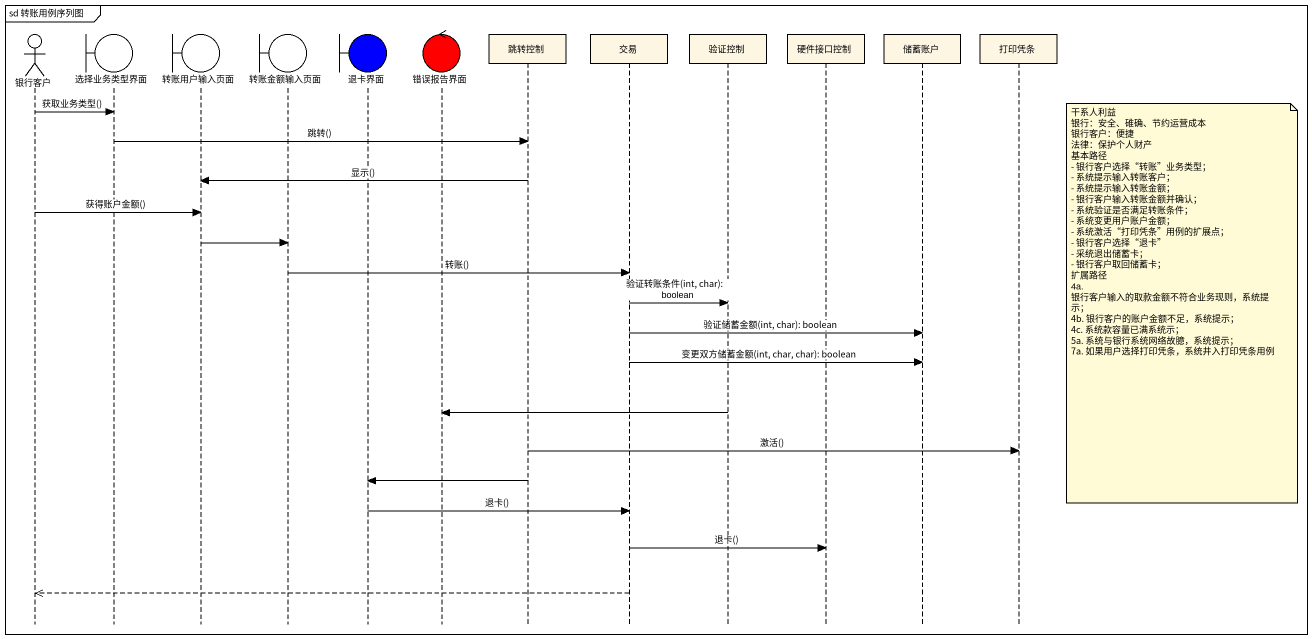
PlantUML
@startuml
mainframe sd 转账用例序列图
hide footbox
actor 银行客户
boundary 选择业务类型界面
boundary 转账用户输入页面
boundary 转账金额输入页面
boundary 退卡界面 #0000FF
control 错误报告界面 #FF0000
participant 跳转控制
participant 交易
participant 验证控制
participant 硬件接口控制
participant 储蓄账户
participant 打印凭条

银行客户 -> 选择业务类型界面 : 获取业务类型()
选择业务类型界面 -> 跳转控制 : 跳转()
跳转控制 -> 转账用户输入页面 : 显示()
银行客户 -> 转账用户输入页面 : 获得账户金额()
转账用户输入页面 -> 转账金额输入页面
转账金额输入页面 -> 交易 : 转账()
交易 -> 验证控制 : 验证转账条件(int, char): boolean
note right of 打印凭条
  干系人利益
  银行：安全、碓确、节约运营成本
  银行客户：便捷
  法律：保护个人财产
  基本路径
  - 银行客户选择“转账”业务类型；
  - 系统提示输入转账客户；
  - 系统提示输入转账金额；
  - 银行客户输入转账金额并确认；
  - 系统验证是否满足转账条件；
  - 系统变更用户账户金额；
  - 系统激活“打印凭条”用例的扩展点；
  - 银行客户选择“退卡”
  - 采统退出储蓄卡；
  - 银行客户取回储蓄卡；
  扩属路径
  4a. 银行客户输入的取款金额不符合业务现则，系统提示；
  4b. 银行客户的账户金额不足，系统提示；
  4c. 系统款容量已满系统示；
  5a. 系统与银行系统网络故臆，系统提示；
  7a. 如果用户选择打印凭条，系统井入打印凭条用例
end note
交易 -> 储蓄账户 : 验证储蓄金额(int, char): boolean
交易 -> 储蓄账户 : 变更双方储蓄金额(int, char, char): boolean
验证控制 -> 错误报告界面
跳转控制 -> 打印凭条 : 激活()
跳转控制 -> 退卡界面
退卡界面 -> 交易 : 退卡()
交易 -> 硬件接口控制 : 退卡()
交易 -->> 银行客户
@enduml
